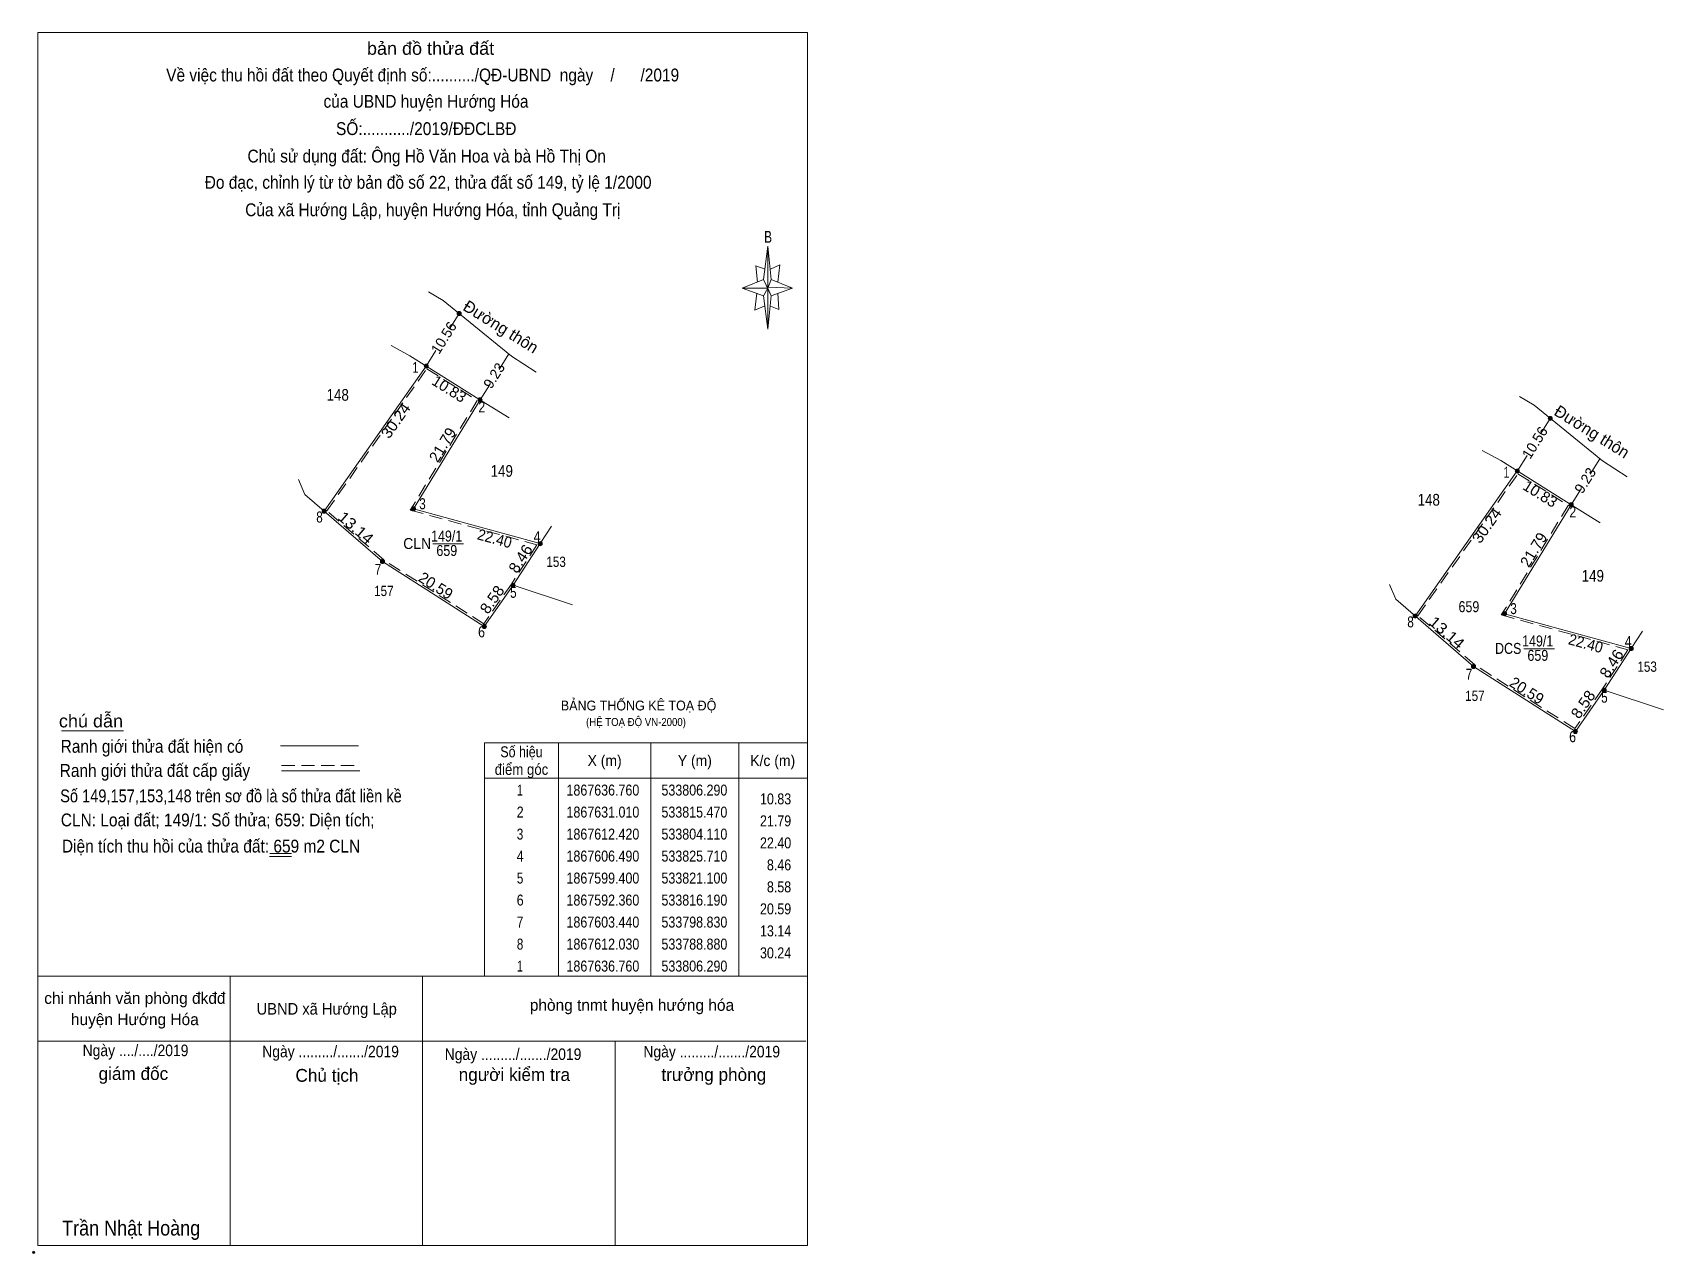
# Model space of a CAD drawing. Header units: metres. Extents: x 533553 to 533831, y 1867503 to 1867711.
import ezdxf
from ezdxf.enums import TextEntityAlignment as Align

# ---------------------------------------------------------------- set-up
doc = ezdxf.new("R2010")
doc.units = ezdxf.units.M
doc.header["$LTSCALE"] = 0.75
doc.header["$PDMODE"] = 32
doc.header["$PDSIZE"] = 0.375
doc.linetypes.add('MEDIUM_DASHED', pattern=[4.5, 3, -1.5])
for name, color, linetype, lineweight in [('1', 7, 'MEDIUM_DASHED', 13), ('10', 7, 'Continuous', 13), ('2', 7, 'Continuous', 13), ('22', 7, 'Continuous', 13), ('23', 7, 'Continuous', 13), ('30', 7, 'Continuous', 13), ('63', 7, 'Continuous', 13)]:
    doc.layers.add(name, color=color, linetype=linetype, lineweight=lineweight)

msp = doc.modelspace()

# ---------------------------------------------------------------- hatches: boundary and pattern name
at = {"layer": '10'}
for points in [[(533626.25, 1867663.6, 1), (533625.55, 1867663.6, 1)], [(533620.63, 1867654.64, 1), (533619.93, 1867654.64, 1)], [(533629.81, 1867648.89, 1), (533629.11, 1867648.89, 1)], [(533812.26, 1867645.72, 1), (533811.56, 1867645.72, 1)], [(533806.64, 1867636.76, 1), (533805.94, 1867636.76, 1)], [(533618.45, 1867630.3, 1), (533617.75, 1867630.3, 1)], [(533815.82, 1867631.01, 1), (533815.12, 1867631.01, 1)], [(533603.22, 1867629.91, 1), (533602.52, 1867629.91, 1)], [(533640.05, 1867624.37, 1), (533639.35, 1867624.37, 1)], [(533613.17, 1867621.32, 1), (533612.47, 1867621.32, 1)], [(533635.44, 1867617.28, 1), (533634.74, 1867617.28, 1)], [(533789.23, 1867612.03, 1), (533788.53, 1867612.03, 1)], [(533804.46, 1867612.42, 1), (533803.76, 1867612.42, 1)], [(533630.53, 1867610.24, 1), (533629.83, 1867610.24, 1)], [(533826.06, 1867606.49, 1), (533825.36, 1867606.49, 1)], [(533799.18, 1867603.44, 1), (533798.48, 1867603.44, 1)], [(533821.45, 1867599.4, 1), (533820.75, 1867599.4, 1)], [(533816.54, 1867592.36, 1), (533815.84, 1867592.36, 1)]]:
    msp.add_hatch(color=256, dxfattribs=at).paths.add_polyline_path(points)

# ---------------------------------------------------------------- linework, layer by layer
at = {"layer": '1'}
for points in [[(533620.38, 1867654.17), (533628.98, 1867648.78), (533617.56, 1867630.09), (533639.15, 1867624.16), (533634.8, 1867617.48), (533630.09, 1867610.72), (533613.03, 1867621.6), (533603.34, 1867629.97)], [(533806.39, 1867636.29), (533814.99, 1867630.9), (533803.57, 1867612.21), (533825.16, 1867606.28), (533820.81, 1867599.6), (533816.1, 1867592.84), (533799.04, 1867603.72), (533789.35, 1867612.09)]]:
    msp.add_lwpolyline(points, close=True, dxfattribs=at)
at = {"layer": '10'}
for p, q in [((533623.15, 1867665.83), (533620.66, 1867667.31)), ((533623.15, 1867665.83), (533628.39, 1867661.57)), ((533625.9, 1867663.6), (533624.3, 1867661.05)), ((533617.5, 1867656.4), (533614.31, 1867658.14)), ((533621.94, 1867657.28), (533620.29, 1867654.65)), ((533634.37, 1867656.71), (533632.71, 1867654.07)), ((533620.28, 1867654.64), (533602.87, 1867629.91)), ((533631.04, 1867651.4), (533629.46, 1867648.89)), ((533809.16, 1867647.95), (533806.67, 1867649.43)), ((533809.16, 1867647.95), (533814.4, 1867643.69)), ((533811.91, 1867645.72), (533810.31, 1867643.17)), ((533803.51, 1867638.52), (533800.32, 1867640.26)), ((533807.95, 1867639.4), (533806.3, 1867636.77)), ((533820.38, 1867638.83), (533818.72, 1867636.19)), ((533806.29, 1867636.76), (533788.88, 1867612.03)), ((533599.57, 1867632.76), (533598.5, 1867635.3)), ((533817.05, 1867633.52), (533815.47, 1867631.01)), ((533599.57, 1867632.76), (533612.82, 1867621.32)), ((533639.7, 1867624.37), (533635.09, 1867617.28)), ((533645.19, 1867613.94), (533635.09, 1867617.28)), ((533785.58, 1867614.88), (533784.51, 1867617.42)), ((533785.58, 1867614.88), (533798.83, 1867603.44)), ((533825.71, 1867606.49), (533821.1, 1867599.4)), ((533831.2, 1867596.06), (533821.1, 1867599.4))]:
    msp.add_line(p, q, dxfattribs=at)
for points in [[(533635.09, 1867617.28), (533630.18, 1867610.24), (533612.82, 1867621.32)], [(533821.1, 1867599.4), (533816.19, 1867592.36), (533798.83, 1867603.44)]]:
    msp.add_lwpolyline(points, dxfattribs=at)
for centre in [(533625.9, 1867663.6), (533620.28, 1867654.64), (533629.46, 1867648.89), (533811.91, 1867645.72), (533806.29, 1867636.76), (533618.1, 1867630.3), (533815.47, 1867631.01), (533602.87, 1867629.91), (533639.7, 1867624.37), (533612.82, 1867621.32), (533635.09, 1867617.28), (533788.88, 1867612.03), (533804.11, 1867612.42), (533630.18, 1867610.24), (533825.71, 1867606.49), (533798.83, 1867603.44), (533821.1, 1867599.4), (533816.19, 1867592.36)]:
    msp.add_circle(centre, 0.35, dxfattribs=at)
at = {"layer": '2'}
for p, q in [((533677.78, 1867669.4), (533678.51, 1867675.09)), ((533679.09, 1867669.4), (533682.74, 1867667.94)), ((533677.78, 1867666.63), (533674.13, 1867667.94)), ((533679.09, 1867666.63), (533678.51, 1867660.94)), ((533680.25, 1867667.07), (533680.41, 1867664.3)), ((533680.41, 1867664.3), (533678.95, 1867664.88)), ((533558.09, 1867592.44), (533568.65, 1867592.44)), ((533595.42, 1867589.9), (533608.74, 1867589.9)), ((533595.62, 1867585.63), (533608.94, 1867585.63)), ((533554.05, 1867550.65), (533685.27, 1867550.65)), ((533586.86, 1867504.73), (533586.86, 1867550.65)), ((533619.66, 1867504.73), (533619.66, 1867550.65)), ((533554.05, 1867539.57), (533684.98, 1867539.57)), ((533554.05, 1867539.57), (533684.98, 1867539.57)), ((533554.05, 1867539.57), (533684.98, 1867539.57)), ((533554.05, 1867539.57), (533684.98, 1867539.57)), ((533652.47, 1867504.73), (533652.47, 1867539.57)), ((533685.27, 1867504.73), (533554.05, 1867504.73))]:
    msp.add_line(p, q, dxfattribs=at)
at = {"layer": '2', "linetype": 'MEDIUM_DASHED'}
msp.add_line((533595.62, 1867586.54), (533609.03, 1867586.54), dxfattribs=at)
at = {"layer": '2'}
for points in [[(533554.05, 1867711.48), (533685.27, 1867711.48), (533685.27, 1867504.73), (533554.05, 1867504.73)], [(533678.51, 1867675.09), (533679.09, 1867669.4), (533678.51, 1867667.94)], [(533678.51, 1867667.94), (533674.13, 1867667.94), (533677.78, 1867669.4), (533679.09, 1867666.63), (533682.74, 1867667.94), (533678.51, 1867668.09)], [(533678.51, 1867667.94), (533678.51, 1867660.94), (533677.78, 1867666.63)]]:
    msp.add_lwpolyline(points, close=True, dxfattribs=at)
for points in [[(533678.51, 1867667.94), (533677.78, 1867669.4), (533674.13, 1867667.94)], [(533678.07, 1867671.15), (533676.46, 1867671.73), (533676.76, 1867668.96)], [(533678.95, 1867671.15), (533680.55, 1867671.88), (533680.25, 1867668.96)], [(533676.62, 1867667.07), (533676.32, 1867664.15), (533677.92, 1867664.88)], [(533678.51, 1867667.94), (533679.09, 1867666.63), (533682.74, 1867667.94)]]:
    msp.add_lwpolyline(points, dxfattribs=at)
msp.add_point((533553.36, 1867503.58), dxfattribs=at)
at = {"layer": '22'}
for points in [[(533628.39, 1867661.57), (533634.82, 1867656.34), (533639.01, 1867653.62)], [(533814.4, 1867643.69), (533820.83, 1867638.46), (533825.02, 1867635.74)]]:
    msp.add_lwpolyline(points, dxfattribs=at)
at = {"layer": '23'}
for p, q in [((533623.15, 1867665.83), (533620.66, 1867667.31)), ((533623.15, 1867665.83), (533628.39, 1867661.57)), ((533634.44, 1867645.79), (533629.73, 1867648.72)), ((533809.16, 1867647.95), (533806.67, 1867649.43)), ((533809.16, 1867647.95), (533814.4, 1867643.69)), ((533820.45, 1867627.91), (533815.74, 1867630.84))]:
    msp.add_line(p, q, dxfattribs=at)
for points in [[(533629.73, 1867648.72), (533617.5, 1867656.4), (533614.31, 1867658.14)], [(533815.74, 1867630.84), (533803.51, 1867638.52), (533800.32, 1867640.26)]]:
    msp.add_lwpolyline(points, dxfattribs=at)
at = {"layer": '30'}
for p, q in [((533641.63, 1867627.34), (533639.7, 1867624.37)), ((533827.64, 1867609.46), (533825.71, 1867606.49))]:
    msp.add_line(p, q, dxfattribs=at)
for points in [[(533639.7, 1867624.37), (533618.1, 1867630.3), (533629.46, 1867648.89)], [(533825.71, 1867606.49), (533804.11, 1867612.42), (533815.47, 1867631.01)]]:
    msp.add_lwpolyline(points, dxfattribs=at)
at = {"layer": '63'}
for p, q in [((533621.4, 1867624.35), (533626.62, 1867624.35)), ((533807.41, 1867606.47), (533812.63, 1867606.47)), ((533642.82, 1867590.4), (533642.82, 1867550.65)), ((533658.57, 1867590.4), (533658.57, 1867550.65)), ((533673.57, 1867590.4), (533673.57, 1867550.65)), ((533630.22, 1867584.4), (533685.27, 1867584.4)), ((533593.58, 1867571.07), (533597.3, 1867571.07)), ((533593.59, 1867571.53), (533597.3, 1867571.53))]:
    msp.add_line(p, q, dxfattribs=at)
msp.add_lwpolyline([(533630.22, 1867590.4), (533685.27, 1867590.4), (533685.27, 1867550.65), (533630.22, 1867550.65)], close=True, dxfattribs=at)

# ---------------------------------------------------------------- texts
at = {"layer": '1'}
for s, height, width, p in [('148', 2, 0.85, (533605.19, 1867648.73)), ('149', 2, 0.85, (533633.16, 1867635.77)), ('148', 2, 0.85, (533791.2, 1867630.85)), ('CLN', 1.87, 0.95, (533618.74, 1867623.46)), ('149/1', 1.87, 0.85, (533623.76, 1867624.73)), ('659', 1.87, 0.85, (533623.785, 1867622.27)), ('149', 2, 0.85, (533819.17, 1867617.89)), ('659', 1.87, 0.85, (533798.045, 1867612.69)), ('149/1', 1.87, 0.85, (533809.77, 1867606.85)), ('DCS', 1.87, 0.85, (533804.745, 1867605.58)), ('659', 1.87, 0.85, (533809.795, 1867604.39))]:
    msp.add_text(s, height=height, dxfattribs=dict(at, width=width)).set_placement(p, align=Align.CENTER)
at = {"layer": '10'}
for s, height, rotation, p in [('Đường thôn', 2, 328.11, (533632.4817, 1867660.4901)), ('10.56', 1.75, 57.92, (533624.0193, 1867659.0053)), ('Đường thôn', 2, 328.11, (533818.4917, 1867642.6101)), ('10.56', 1.75, 57.92, (533810.0293, 1867641.1253))]:
    msp.add_text(s, height=height, rotation=rotation, dxfattribs=at).set_placement(p, align=Align.CENTER)
at = {"layer": '10', "width": 0.85}
for s, p in [('153', (533642.42, 1867620.41)), ('157', (533613.055, 1867615.44)), ('153', (533828.43, 1867602.53)), ('157', (533799.065, 1867597.56))]:
    msp.add_text(s, height=1.75, dxfattribs=at).set_placement(p, align=Align.CENTER)
at = {"layer": '2'}
for s, height, width, p in [('bản đồ thửa đất', 2.187, 1.05, (533621.02, 1867707.7)), ('Về việc thu hồi đất theo Quyết định số:........../QĐ-UBND  ngày    /      /2019', 2.19, 0.9, (533619.675, 1867703.16)), ('của UBND huyện Hướng Hóa', 2.187, 0.9, (533620.24, 1867698.68)), ('SỐ:.........../2019/ĐĐCLBĐ', 2.19, 0.9, (533620.275, 1867694.02)), ('Chủ sử dụng đất: Ông Hồ Văn Hoa và bà Hồ Thị On', 2.19, 0.9, (533620.36, 1867689.34)), ('Đo đạc, chỉnh lý từ tờ bản đồ số 22, thửa đất số 149, tỷ lệ 1/2000 ', 2.19, 0.9, (533620.97, 1867684.87)), ('Của xã Hướng Lập, huyện Hướng Hóa, tỉnh Quảng Trị', 2.19, 0.9, (533621.405, 1867680.19)), ('B', 2.009, 0.75, (533678.555, 1867675.66)), ('BẢNG THỐNG KÊ TOẠ ĐỘ ', 1.677, 0.95, (533656.78, 1867595.94)), ('(HỆ TOẠ ĐỘ VN-2000)', 1.361, 0.9, (533656.04, 1867593.29)), ('UBND xã Hướng Lập', 1.97, 0.95, (533603.315, 1867544.09)), ('Ngày ..../..../2019', 1.968, 0.9, (533570.72, 1867537.01)), ('Ngày ........./......./2019', 1.968, 0.9, (533603.97, 1867536.82)), ('Ngày ........./......./2019', 1.968, 0.9, (533668.95, 1867536.8)), ('Ngày ........./......./2019', 1.968, 0.9, (533635.08, 1867536.36)), ('Trần Nhật Hoàng', 2.551, 0.9, (533569.975, 1867506.44))]:
    msp.add_text(s, height=height, dxfattribs=dict(at, width=width)).set_placement(p, align=Align.CENTER)
for s, height, width, p in [('chú dẫn', 2.187, 1.05, (533557.66, 1867593.05)), ('Ranh giới thửa đất hiện có ', 2.187, 0.9, (533557.95, 1867588.73)), ('Ranh giới thửa đất cấp giấy', 2.187, 0.9, (533557.79, 1867584.62)), ('Số 149,157,153,148 trên sơ đồ là số thửa đất liền kề', 2.19, 0.85, (533557.87, 1867580.28)), ('CLN: Loại đất; 149/1: Số thửa; 659: Diện tích;', 2.19, 0.9, (533557.98, 1867576.18)), ('Diện tích thu hồi của thửa đất: 659 m2 CLN', 2.19, 0.9, (533558.17, 1867571.72))]:
    msp.add_text(s, height=height, dxfattribs=dict(at, width=width)).set_placement(p)
for s, height, p in [('chi nhánh văn phòng đkđđ ', 1.97, (533570.975, 1867545.92)), ('huyện Hướng Hóa', 1.97, (533570.6, 1867542.3)), ('phòng tnmt huyện hướng hóa', 1.97, (533655.355, 1867544.74)), ('giám đốc', 2.187, (533570.355, 1867532.95)), ('Chủ tịch', 2.19, (533603.355, 1867532.64)), ('người kiểm tra', 2.187, (533635.305, 1867532.78)), ('trưởng phòng', 2.19, (533669.31, 1867532.78))]:
    msp.add_text(s, height=height, dxfattribs=at).set_placement(p, align=Align.CENTER)
at = {"layer": '22'}
for p in [(533632.5952, 1867652.5547), (533818.6084, 1867634.6797)]:
    msp.add_text('9.23', height=1.75, rotation=57.876, dxfattribs=at).set_placement(p, align=Align.CENTER)
at = {"layer": '63'}
for s, width, p in [(' 1', 0.75, (533618.96, 1867653.49)), (' 2', 0.85, (533630.34, 1867646.73)), (' 1', 0.75, (533804.97, 1867635.61)), (' 3', 0.8, (533620.2, 1867630.24)), (' 2', 0.85, (533816.35, 1867628.85)), (' 8', 0.8, (533602.64, 1867627.98)), (' 4', 0.85, (533639.77, 1867624.62)), (' 7', 0.8, (533612.61, 1867619.06)), (' 5', 0.8, (533635.69, 1867615.14)), (' 3', 0.8, (533806.21, 1867612.36)), (' 8', 0.8, (533788.65, 1867610.1)), (' 6', 0.85, (533630.3, 1867608.41)), (' 4', 0.85, (533825.78, 1867606.74)), (' 7', 0.8, (533798.62, 1867601.18)), (' 5', 0.8, (533821.7, 1867597.26)), (' 6', 0.85, (533816.31, 1867590.53)), ('10.83', 0.85, (533682.5, 1867579.93)), ('21.79', 0.85, (533682.5, 1867576.18)), ('22.40', 0.85, (533682.5, 1867572.43)), ('8.46', 0.85, (533682.5, 1867568.68)), ('8.58', 0.85, (533682.5, 1867564.93)), ('20.59', 0.85, (533682.5, 1867561.18)), ('13.14', 0.85, (533682.5, 1867557.43)), ('30.24', 0.85, (533682.5, 1867553.68))]:
    msp.add_text(s, height=1.87, dxfattribs=dict(at, width=width)).set_placement(p, align=Align.RIGHT)
for s, rotation, p in [('10.83', 327.939, (533623.6937, 1867649.9652)), ('21.79', 58.572, (533623.8664, 1867640.7225)), ('10.83', 327.939, (533809.7087, 1867632.0821)), ('21.79', 58.572, (533809.8795, 1867622.8475)), ('20.59', 327.452, (533621.412, 1867616.4144)), ('20.59', 327.452, (533807.422, 1867598.5344))]:
    msp.add_text(s, height=1.87, rotation=rotation, dxfattribs=at).set_placement(p, align=Align.CENTER)
for s, rotation, width, p in [('30.24', 54.854, 1.05, (533615.8443, 1867644.8018)), ('30.24', 54.854, 1.05, (533801.8543, 1867626.9218)), ('13.14', 319.195, 1.1, (533607.674, 1867626.3815)), ('22.40', 344.648, 0.95, (533631.7075, 1867624.3528)), ('8.46', 56.968, 1.05, (533637.1362, 1867621.3003)), ('8.58', 55.106, 1.05, (533632.2689, 1867614.3151)), ('13.14', 319.195, 1.1, (533793.679, 1867608.5058)), ('22.40', 344.648, 0.95, (533817.7225, 1867606.4714)), ('8.46', 56.968, 1.05, (533823.1462, 1867603.4203)), ('8.58', 55.106, 1.05, (533818.2789, 1867596.4351))]:
    msp.add_text(s, height=1.87, rotation=rotation, dxfattribs=dict(at, width=width)).set_placement(p, align=Align.CENTER)
for s, width, p in [('Số hiệu', 0.85, (533636.515, 1867587.96)), ('điểm góc', 0.9, (533636.52, 1867584.96)), ('X (m)', 0.95, (533650.695, 1867586.46)), ('Y (m)', 0.95, (533666.075, 1867586.46)), ('K/c (m)', 0.95, (533679.355, 1867586.46)), (' 1', 0.75, (533636, 1867581.43)), ('1867636.760', 0.85, (533650.4, 1867581.43)), ('533806.290', 0.85, (533666, 1867581.43)), (' 2', 0.85, (533636, 1867577.68)), ('1867631.010', 0.85, (533650.4, 1867577.68)), ('533815.470', 0.85, (533666, 1867577.68)), (' 3', 0.8, (533636, 1867573.93)), ('1867612.420', 0.85, (533650.4, 1867573.93)), ('533804.110', 0.85, (533666, 1867573.93)), (' 4', 0.85, (533636.005, 1867570.18)), ('1867606.490', 0.85, (533650.4, 1867570.18)), ('533825.710', 0.85, (533666, 1867570.18)), (' 5', 0.8, (533636.005, 1867566.43)), ('1867599.400', 0.85, (533650.4, 1867566.43)), ('533821.100', 0.85, (533666, 1867566.43)), (' 6', 0.85, (533636, 1867562.68)), ('1867592.360', 0.85, (533650.4, 1867562.68)), ('533816.190', 0.85, (533666, 1867562.68)), (' 7', 0.8, (533636, 1867558.93)), ('1867603.440', 0.85, (533650.4, 1867558.93)), ('533798.830', 0.85, (533666, 1867558.93)), (' 8', 0.8, (533636, 1867555.18)), ('1867612.030', 0.85, (533650.4, 1867555.18)), ('533788.880', 0.85, (533666, 1867555.18)), (' 1', 0.75, (533636, 1867551.43)), ('1867636.760', 0.85, (533650.4, 1867551.43)), ('533806.290', 0.85, (533666, 1867551.43))]:
    msp.add_text(s, height=1.87, dxfattribs=dict(at, width=width)).set_placement(p, align=Align.CENTER)

doc.saveas('drawing.dxf')
